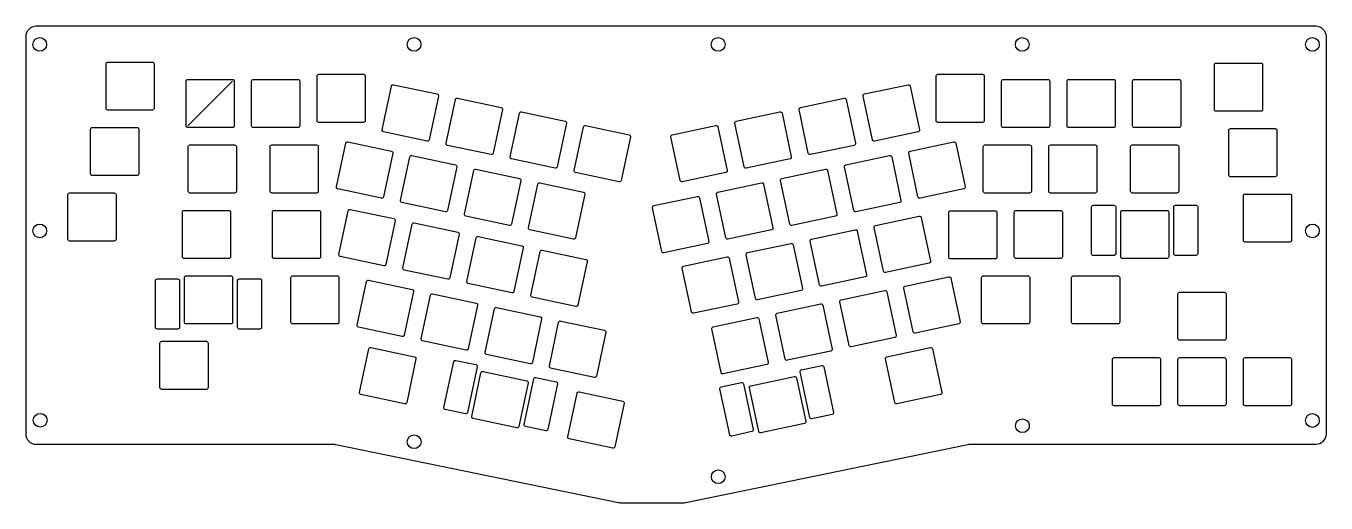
# Model space of a CAD drawing. Extents: x -54 to 325, y -116 to 23.
import ezdxf

# ---------------------------------------------------------------- set-up
doc = ezdxf.new("R2010")
doc.units = 0
doc.layers.get('0').update_dxf_attribs({"linetype": 'continuous'})

msp = doc.modelspace()

# ---------------------------------------------------------------- linework, layer by layer
at = {"color": 0}
for p, q in [((-6.5, -6.5), (6.5, 6.5)), ((56.742, -87.369), (57.029, -87.183))]:
    msp.add_line(p, q, dxfattribs=at)
for points in [[(119.411218, -116.267766, -0.0506769194), (118.80776, -116.206446), (36.508914, -99.306382, 0.0507185267), (35.904958, -99.245062), (-50.579485, -99.255407, -0.4141832219), (-53.579983, -96.256215), (-53.611208, 19.565432, -0.4142925264), (-50.611208, 22.566241), (321.65995, 22.566241, -0.4142135624), (324.65995, 19.566241), (324.65995, -96.244566, -0.4141620084), (321.660478, -99.244566), (221.024241, -99.26228, 0.0507623842), (220.419792, -99.323913), (138.423005, -116.206134, -0.0508065026), (137.818028, -116.267766)], [(119.411218, -116.267766, -0.0506769194), (118.80776, -116.206446), (36.508914, -99.306382, 0.0507185267), (35.904958, -99.245062), (-50.579485, -99.255407, -0.4141832219), (-53.579983, -96.256215), (-53.611208, 19.565432, -0.4142925264), (-50.611208, 22.566241), (321.65995, 22.566241, -0.4142135624), (324.65995, 19.566241), (324.65995, -96.244566, -0.4141620084), (321.660478, -99.244566), (221.024241, -99.26228, 0.0507623842), (220.419792, -99.323913), (138.423005, -116.206134, -0.0508065026), (137.818028, -116.267766)], [(-30.328093, -1.42), (-30.328093, 11.58, -0.4142135624), (-29.828093, 12.08), (-16.828093, 12.08, -0.4142135624), (-16.328093, 11.58), (-16.328093, -1.42, -0.4142135624), (-16.828093, -1.92), (-29.828093, -1.92, -0.4142135624)], [(292.693, 11.7625), (305.693, 11.7625, -0.4142135624), (306.193, 11.2625), (306.193, -1.7375, -0.4142135624), (305.693, -2.2375), (292.693, -2.2375, -0.4142135624), (292.193, -1.7375), (292.193, 11.2625, -0.4142135624)], [(45.1, -4.9996, -0.4142135624), (44.6, -5.4996), (31.6, -5.4996, -0.4142135624), (31.1, -4.9996), (31.1, 8.0004, -0.4142135624), (31.6, 8.5004), (44.6, 8.5004, -0.4142135624), (45.1, 8.0004)], [(225.23, -4.9996, -0.4142135624), (224.73, -5.4996), (211.73, -5.4996, -0.4142135624), (211.23, -4.9996), (211.23, 8.0004, -0.4142135624), (211.73, 8.5004), (224.73, 8.5004, -0.4142135624), (225.23, 8.0004)], [(7, -6.5, -0.4142135624), (6.5, -7), (-6.5, -7, -0.4142135624), (-7, -6.5), (-7, 6.5, -0.4142135624), (-6.5, 7), (6.5, 7, -0.4142135624), (7, 6.5)], [(25.55, -7), (12.55, -7, -0.4142135624), (12.05, -6.5), (12.05, 6.5, -0.4142135624), (12.55, 7), (25.55, 7, -0.4142135624), (26.05, 6.5), (26.05, -6.5, -0.4142135624)], [(63.092629, -10.919039), (50.37671, -8.216187, -0.4142135624), (49.991593, -7.623158), (52.694444, 5.092761, -0.4142135624), (53.287474, 5.477879), (66.003393, 2.775027, -0.4142135624), (66.388511, 2.181998), (63.685659, -10.533921, -0.4142135624)], [(190.33642, 2.775895), (203.052339, 5.478747, -0.4142135624), (203.645369, 5.093629), (206.34822, -7.62229, -0.4142135624), (205.963103, -8.215319), (193.247184, -10.918171, -0.4142135624), (192.654154, -10.533053), (189.951302, 2.182866, -0.4142135624)], [(230.78, 7), (243.78, 7, -0.4142135624), (244.28, 6.5), (244.28, -6.5, -0.4142135624), (243.78, -7), (230.78, -7, -0.4142135624), (230.28, -6.5), (230.28, 6.5, -0.4142135624)], [(262.83, -7), (249.83, -7, -0.4142135624), (249.33, -6.5), (249.33, 6.5, -0.4142135624), (249.83, 7), (262.83, 7, -0.4142135624), (263.33, 6.5), (263.33, -6.5, -0.4142135624)], [(268.38, 6.5, -0.4142135624), (268.88, 7), (281.88, 7, -0.4142135624), (282.38, 6.5), (282.38, -6.5, -0.4142135624), (281.88, -7), (268.88, -7, -0.4142135624), (268.38, -6.5)], [(82.319159, -14.494621, -0.4142135624), (81.726129, -14.879739), (69.01021, -12.176887, -0.4142135624), (68.625093, -11.583858), (71.327944, 1.132061, -0.4142135624), (71.920974, 1.517179), (84.636893, -1.185673, -0.4142135624), (85.022011, -1.778702)], [(174.021154, -14.493753), (171.318302, -1.777834, -0.4142135624), (171.70342, -1.184805), (184.419339, 1.518047, -0.4142135624), (185.012369, 1.132929), (187.71522, -11.58299, -0.4142135624), (187.330103, -12.176019), (174.614184, -14.878871, -0.4142135624)], [(100.360129, -18.840439), (87.64421, -16.137587, -0.4142135624), (87.259093, -15.544558), (89.961944, -2.828639, -0.4142135624), (90.554974, -2.443521), (103.270893, -5.146373, -0.4142135624), (103.656011, -5.739402), (100.953159, -18.455321, -0.4142135624)], [(165.785339, -2.442653, -0.4142135624), (166.378369, -2.827771), (169.08122, -15.54369, -0.4142135624), (168.696103, -16.136719), (155.980184, -18.839571, -0.4142135624), (155.387154, -18.454453), (152.684302, -5.738534, -0.4142135624), (153.06942, -5.145505)], [(-34.299287, -6.97), (-21.299287, -6.97, -0.4142135624), (-20.799287, -7.47), (-20.799287, -20.47, -0.4142135624), (-21.299287, -20.97), (-34.299287, -20.97, -0.4142135624), (-34.799287, -20.47), (-34.799287, -7.47, -0.4142135624)], [(108.595944, -6.789339, -0.4142135624), (109.188974, -6.404221), (121.904893, -9.107073, -0.4142135624), (122.290011, -9.700102), (119.587159, -22.416021, -0.4142135624), (118.994129, -22.801139), (106.27821, -20.098287, -0.4142135624), (105.893093, -19.505258)], [(134.43542, -9.106305), (147.151339, -6.403453, -0.4142135624), (147.744369, -6.788571), (150.44722, -19.50449, -0.4142135624), (150.062103, -20.097519), (137.346184, -22.800371, -0.4142135624), (136.753154, -22.415253), (134.050302, -9.699334, -0.4142135624)], [(310.365, -20.7875, -0.4142135624), (309.865, -21.2875), (296.865, -21.2875, -0.4142135624), (296.365, -20.7875), (296.365, -7.7875, -0.4142135624), (296.865, -7.2875), (309.865, -7.2875, -0.4142135624), (310.365, -7.7875)], [(52.725793, -13.878273, -0.4142135624), (53.110911, -14.471302), (50.408059, -27.187221, -0.4142135624), (49.815029, -27.572339), (37.09911, -24.869487, -0.4142135624), (36.713993, -24.276458), (39.416844, -11.560539, -0.4142135624), (40.009874, -11.175421)], [(203.229302, -14.470534, -0.4142135624), (203.61442, -13.877505), (216.330339, -11.174653, -0.4142135624), (216.923369, -11.559771), (219.62622, -24.27569, -0.4142135624), (219.241103, -24.868719), (206.525184, -27.571571, -0.4142135624), (205.932154, -27.186453)], [(7.1, -12.05, -0.4142135624), (7.6, -12.55), (7.6, -25.55, -0.4142135624), (7.1, -26.05), (-5.9, -26.05, -0.4142135624), (-6.4, -25.55), (-6.4, -12.55, -0.4142135624), (-5.9, -12.05)], [(17.4125, -12.55, -0.4142135624), (17.9125, -12.05), (30.9125, -12.05, -0.4142135624), (31.4125, -12.55), (31.4125, -25.55, -0.4142135624), (30.9125, -26.05), (17.9125, -26.05, -0.4142135624), (17.4125, -25.55)], [(58.643974, -15.136221), (71.359893, -17.839073, -0.4142135624), (71.745011, -18.432102), (69.042159, -31.148021, -0.4142135624), (68.449129, -31.533139), (55.73321, -28.830287, -0.4142135624), (55.348093, -28.237258), (58.050944, -15.521339, -0.4142135624)], [(184.595302, -18.431234, -0.4142135624), (184.98042, -17.838205), (197.696339, -15.135353, -0.4142135624), (198.289369, -15.520471), (200.99222, -28.23639, -0.4142135624), (200.607103, -28.829419), (187.891184, -31.532271, -0.4142135624), (187.298154, -31.147153)], [(238.42, -12.05, -0.4142135624), (238.92, -12.55), (238.92, -25.55, -0.4142135624), (238.42, -26.05), (225.42, -26.05, -0.4142135624), (224.92, -25.55), (224.92, -12.55, -0.4142135624), (225.42, -12.05)], [(257.47, -26.05), (244.47, -26.05, -0.4142135624), (243.97, -25.55), (243.97, -12.55, -0.4142135624), (244.47, -12.05), (257.47, -12.05, -0.4142135624), (257.97, -12.55), (257.97, -25.55, -0.4142135624)], [(281.7895, -12.55), (281.7895, -25.55, -0.4142135624), (281.2895, -26.05), (268.2895, -26.05, -0.4142135624), (267.7895, -25.55), (267.7895, -12.55, -0.4142135624), (268.2895, -12.05), (281.2895, -12.05, -0.4142135624)], [(77.276974, -19.096921), (89.992893, -21.799773, -0.4142135624), (90.378011, -22.392802), (87.675159, -35.108721, -0.4142135624), (87.082129, -35.493839), (74.36621, -32.790987, -0.4142135624), (73.981093, -32.197958), (76.683944, -19.482039, -0.4142135624)], [(166.34642, -21.798905), (179.062339, -19.096053, -0.4142135624), (179.655369, -19.481171), (182.35822, -32.19709, -0.4142135624), (181.973103, -32.790119), (169.257184, -35.492971, -0.4142135624), (168.664154, -35.107853), (165.961302, -22.391934, -0.4142135624)], [(-40.909649, -26.020102), (-27.909649, -26.020102, -0.4142135624), (-27.409649, -26.520102), (-27.409649, -39.520102, -0.4142135624), (-27.909649, -40.020102), (-40.909649, -40.020102, -0.4142135624), (-41.409649, -39.520102), (-41.409649, -26.520102, -0.4142135624)], [(106.309168, -39.069377, -0.4142135624), (105.716139, -39.454495), (93.00022, -36.751643, -0.4142135624), (92.615102, -36.158613), (95.317954, -23.442694, -0.4142135624), (95.910984, -23.057576), (108.626902, -25.760428, -0.4142135624), (109.01202, -26.353458)], [(150.031154, -39.068553), (147.328302, -26.352634, -0.4142135624), (147.71342, -25.759605), (160.429339, -23.056753, -0.4142135624), (161.022369, -23.441871), (163.72522, -36.15779, -0.4142135624), (163.340103, -36.750819), (150.624184, -39.453671, -0.4142135624)], [(314.635, -26.8375), (314.635, -39.8375, -0.4142135624), (314.135, -40.3375), (301.135, -40.3375, -0.4142135624), (300.635, -39.8375), (300.635, -26.8375, -0.4142135624), (301.135, -26.3375), (314.135, -26.3375, -0.4142135624)], [(142.388369, -27.402571), (145.09122, -40.11849, -0.4142135624), (144.706103, -40.711519), (131.990184, -43.414371, -0.4142135624), (131.397154, -43.029253), (128.694302, -30.313334, -0.4142135624), (129.07942, -29.720305), (141.795339, -27.017453, -0.4142135624)], [(256.973832, -29.5997), (262.974834, -29.5997, -0.4142135624), (263.474834, -30.0997), (263.474834, -43.712819, -0.4119468694), (262.978707, -44.212804), (256.977705, -44.259284, -0.4164838942), (256.473832, -43.759299), (256.473832, -30.0997, -0.4142135624)], [(280.351968, -43.716679), (280.351074, -30.099733, -0.414232784), (280.851074, -29.5997), (286.852064, -29.5997, -0.4142135624), (287.352064, -30.0997), (287.352064, -43.716647, -0.4142135624), (286.852064, -44.216647), (280.851968, -44.216647, -0.414194341)], [(5.416246, -31.100102, -0.4142135624), (5.916246, -31.600102), (5.916246, -44.600102, -0.4142135624), (5.416246, -45.100102), (-7.583754, -45.100102, -0.4142135624), (-8.083754, -44.600102), (-8.083754, -31.600102, -0.4142135624), (-7.583754, -31.100102)], [(18.11, -31.6, -0.4142135624), (18.61, -31.1), (31.61, -31.1, -0.4142135624), (32.11, -31.6), (32.11, -44.6, -0.4142135624), (31.61, -45.1), (18.61, -45.1, -0.4142135624), (18.11, -44.6)], [(53.423393, -33.502173, -0.4142135624), (53.808511, -34.095202), (51.105659, -46.811121, -0.4142135624), (50.512629, -47.196239), (37.79671, -44.493387, -0.4142135624), (37.411593, -43.900358), (40.114444, -31.184439, -0.4142135624), (40.707474, -30.799321)], [(206.908369, -33.163971), (209.61122, -45.87989, -0.4142135624), (209.226103, -46.472919), (196.510184, -49.175771, -0.4142135624), (195.917154, -48.790653), (193.214302, -36.074734, -0.4142135624), (193.59942, -35.481705), (206.315339, -32.778853, -0.4142135624)], [(228.91, -44.7089, -0.4142135624), (228.41, -45.2089), (215.41, -45.2089, -0.4142135624), (214.91, -44.7089), (214.91, -31.7089, -0.4142135624), (215.41, -31.2089), (228.41, -31.2089, -0.4142135624), (228.91, -31.7089)], [(247.46, -45.1), (234.46, -45.1, -0.4142135624), (233.96, -44.6), (233.96, -31.6, -0.4142135624), (234.46, -31.1), (247.46, -31.1, -0.4142135624), (247.96, -31.6), (247.96, -44.6, -0.4142135624)], [(264.916, -44.5997), (264.916, -31.5997, -0.4142135624), (265.416, -31.0997), (278.416, -31.0997, -0.4142135624), (278.916, -31.5997), (278.916, -44.5997, -0.4142135624), (278.416, -45.0997), (265.416, -45.0997, -0.4142135624)], [(59.341005, -34.759875), (72.056924, -37.462727, -0.4142135624), (72.442042, -38.055756), (69.73919, -50.771675, -0.4142135624), (69.14616, -51.156793), (56.430242, -48.453941, -0.4142135624), (56.045124, -47.860911), (58.747976, -35.144993, -0.4142135624)], [(174.581302, -40.035534, -0.4142135624), (174.96642, -39.442505), (187.682339, -36.739653, -0.4142135624), (188.275369, -37.124771), (190.97822, -49.84069, -0.4142135624), (190.593103, -50.433719), (177.877184, -53.136571, -0.4142135624), (177.284154, -52.751453)], [(74.679093, -51.821858), (77.381944, -39.105939, -0.4142135624), (77.974974, -38.720821), (90.690893, -41.423673, -0.4142135624), (91.076011, -42.016702), (88.373159, -54.732621, -0.4142135624), (87.780129, -55.117739), (75.06421, -52.414887, -0.4142135624)], [(171.959103, -54.394419), (159.243184, -57.097271, -0.4142135624), (158.650154, -56.712153), (155.947302, -43.996234, -0.4142135624), (156.33242, -43.403205), (169.048339, -40.700353, -0.4142135624), (169.641369, -41.085471), (172.34422, -53.80139, -0.4142135624)], [(93.313093, -55.782558), (96.015944, -43.066639, -0.4142135624), (96.608974, -42.681521), (109.324893, -45.384373, -0.4142135624), (109.710011, -45.977402), (107.007159, -58.693321, -0.4142135624), (106.414129, -59.078439), (93.69821, -56.375587, -0.4142135624)], [(137.69842, -47.363905), (150.414339, -44.661053, -0.4142135624), (151.007369, -45.046171), (153.71022, -57.76209, -0.4142135624), (153.325103, -58.355119), (140.609184, -61.057971, -0.4142135624), (140.016154, -60.672853), (137.313302, -47.956934, -0.4142135624)], [(-9.430874, -65.65), (-15.431864, -65.65, -0.4142135624), (-15.931864, -65.15), (-15.931864, -51.533053, -0.4142135624), (-15.431864, -51.033053), (-9.431768, -51.033053, -0.414194341), (-8.931768, -51.533021), (-8.930874, -65.149967, -0.414232784)], [(6.5042, -50.65), (6.5042, -63.65, -0.4142135624), (6.0042, -64.15), (-6.9958, -64.15, -0.4142135624), (-7.4958, -63.65), (-7.4958, -50.65, -0.4142135624), (-6.9958, -50.15), (6.0042, -50.15, -0.4142135624)], [(14.446368, -65.65), (8.445366, -65.65, -0.4142135624), (7.945366, -65.15), (7.945366, -51.536881, -0.4119468694), (8.441493, -51.036896), (14.442495, -50.990416, -0.4164838942), (14.946368, -51.490401), (14.946368, -65.15, -0.4142135624)], [(36.96, -50.15, -0.4142135624), (37.46, -50.65), (37.46, -63.65, -0.4142135624), (36.96, -64.15), (23.96, -64.15, -0.4142135624), (23.46, -63.65), (23.46, -50.65, -0.4142135624), (23.96, -50.15)], [(43.15281, -65.107487, -0.4142135624), (42.767693, -64.514458), (45.470544, -51.798539, -0.4142135624), (46.063574, -51.413421), (58.779493, -54.116273, -0.4142135624), (59.164611, -54.709302), (56.461759, -67.425221, -0.4142135624), (55.868729, -67.810339)], [(215.527369, -50.807571), (218.23022, -63.52349, -0.4142135624), (217.845103, -64.116519), (205.129184, -66.819371, -0.4142135624), (204.536154, -66.434253), (201.833302, -53.718334, -0.4142135624), (202.21842, -53.125305), (214.934339, -50.422453, -0.4142135624)], [(224.435, -63.65), (224.435, -50.65, -0.4142135624), (224.935, -50.15), (237.935, -50.15, -0.4142135624), (238.435, -50.65), (238.435, -63.65, -0.4142135624), (237.935, -64.15), (224.935, -64.15, -0.4142135624)], [(250.628746, -50.650102, -0.4142135624), (251.128746, -50.150102), (264.128746, -50.150102, -0.4142135624), (264.628746, -50.650102), (264.628746, -63.650102, -0.4142135624), (264.128746, -64.150102), (251.128746, -64.150102, -0.4142135624), (250.628746, -63.650102)], [(75.095159, -71.385921, -0.4142135624), (74.502129, -71.771039), (61.78621, -69.068187, -0.4142135624), (61.401093, -68.475158), (64.103944, -55.759239, -0.4142135624), (64.696974, -55.374121), (77.412893, -58.076973, -0.4142135624), (77.798011, -58.670002)], [(186.496184, -70.780071, -0.4142135624), (185.903154, -70.394953), (183.200302, -57.679034, -0.4142135624), (183.58542, -57.086005), (196.301339, -54.383153, -0.4142135624), (196.894369, -54.768271), (199.59722, -67.48419, -0.4142135624), (199.212103, -68.077219)], [(295.585, -68.4125, -0.4142135624), (295.085, -68.9125), (282.085, -68.9125, -0.4142135624), (281.585, -68.4125), (281.585, -55.4125, -0.4142135624), (282.085, -54.9125), (295.085, -54.9125, -0.4142135624), (295.585, -55.4125)], [(80.420249, -73.028706, -0.4142135624), (80.035131, -72.435677), (82.737983, -59.719758, -0.4142135624), (83.331013, -59.33464), (96.046931, -62.037492, -0.4142135624), (96.432049, -62.630522), (93.729197, -75.346441, -0.4142135624), (93.136168, -75.731558)], [(180.963253, -71.445045, -0.4142135624), (180.578135, -72.038074), (167.862217, -74.740926, -0.4142135624), (167.269187, -74.355808), (164.566335, -61.639889, -0.4142135624), (164.951453, -61.04686), (177.667372, -58.344008, -0.4142135624), (178.260401, -58.729126)], [(101.371944, -63.680739, -0.4142135624), (101.964974, -63.295621), (114.680893, -65.998473, -0.4142135624), (115.066011, -66.591502), (112.363159, -79.307421, -0.4142135624), (111.770129, -79.692539), (99.05421, -76.989687, -0.4142135624), (98.669093, -76.396658)], [(145.932302, -65.600834, -0.4142135624), (146.31742, -65.007805), (159.033339, -62.304953, -0.4142135624), (159.626369, -62.690071), (162.32922, -75.40599, -0.4142135624), (161.944103, -75.999019), (149.228184, -78.701871, -0.4142135624), (148.635154, -78.316753)], [(-14.63, -69.7, -0.4142135624), (-14.13, -69.2), (-1.13, -69.2, -0.4142135624), (-0.63, -69.7), (-0.63, -82.7, -0.4142135624), (-1.13, -83.2), (-14.13, -83.2, -0.4142135624), (-14.63, -82.7)], [(43.465407, -84.138135), (46.168259, -71.422216, -0.4142135624), (46.761289, -71.037098), (59.477208, -73.73995, -0.4142135624), (59.862326, -74.33298), (57.159474, -87.048899, -0.4142135624), (56.566444, -87.434017), (43.850525, -84.731165, -0.4142135624)], [(212.489052, -84.730674), (199.773133, -87.433526, -0.4142135624), (199.180104, -87.048408), (196.477252, -74.332489, -0.4142135624), (196.86237, -73.73946), (209.578289, -71.036608, -0.4142135624), (210.171318, -71.421726), (212.87417, -84.137644, -0.4142135624)], [(68.380045, -89.085816, -0.4164838942), (67.991136, -88.491996), (70.831126, -75.130892, -0.4142135624), (71.424156, -74.745774), (77.294021, -75.993453, -0.4142135624), (77.679139, -76.586482), (74.848813, -89.902122, -0.4119468694), (74.259574, -90.28803)], [(262.535, -87.463), (262.535, -74.463, -0.4142135624), (263.035, -73.963), (276.035, -73.963, -0.4142135624), (276.535, -74.463), (276.535, -87.463, -0.4142135624), (276.035, -87.963), (263.035, -87.963, -0.4142135624)], [(295.585, -74.463), (295.585, -87.463, -0.4142135624), (295.085, -87.963), (282.085, -87.963, -0.4142135624), (281.585, -87.463), (281.585, -74.463, -0.4142135624), (282.085, -73.963), (295.085, -73.963, -0.4142135624)], [(300.635, -87.463), (300.635, -74.463, -0.4142135624), (301.135, -73.963), (314.135, -73.963, -0.4142135624), (314.635, -74.463), (314.635, -87.463, -0.4142135624), (314.135, -87.963), (301.135, -87.963, -0.4142135624)], [(76.45921, -91.662287, -0.4142135624), (76.074093, -91.069258), (78.776944, -78.353339, -0.4142135624), (79.369974, -77.968221), (92.085893, -80.671073, -0.4142135624), (92.471011, -81.264102), (89.768159, -93.980021, -0.4142135624), (89.175129, -94.365139)], [(175.091191, -91.776451, -0.414194341), (174.498168, -91.391365), (171.666172, -78.072168, -0.414232784), (172.051283, -77.479106), (177.921137, -76.23143, -0.4142135624), (178.514167, -76.616548), (181.345289, -89.935931, -0.4142135624), (180.960171, -90.528961)], [(100.649477, -80.957808, -0.4142135624), (101.034595, -81.550838), (98.203472, -94.870221, -0.4142135624), (97.610443, -95.255339), (91.741463, -94.007849, -0.414194341), (91.356338, -93.414851), (94.186586, -80.095282, -0.414232784), (94.779623, -79.710132)], [(157.607705, -95.488752), (151.747503, -96.781895, -0.4164838942), (151.150688, -96.397597), (148.310698, -83.036493, -0.4142135624), (148.695816, -82.443464), (154.565682, -81.195785, -0.4142135624), (155.158711, -81.580903), (157.989038, -94.896543, -0.4119468694)], [(173.27717, -92.553644, -0.4142135624), (172.892052, -93.146674), (160.176133, -95.849526, -0.4142135624), (159.583104, -95.464408), (156.880252, -82.748489, -0.4142135624), (157.26537, -82.15546), (169.981289, -79.452608, -0.4142135624), (170.574318, -79.837726)], [(120.036893, -86.612073, -0.4142135624), (120.422011, -87.205102), (117.719159, -99.921021, -0.4142135624), (117.126129, -100.306139), (104.41021, -97.603287, -0.4142135624), (104.025093, -97.010258), (106.727944, -84.294339, -0.4142135624), (107.320974, -83.909221)]]:
    msp.add_lwpolyline(points, format="xyb", close=True, dxfattribs=at)
for centre in [(-49.630461, 17.215069), (59.295433, 17.215069), (147.795448, 17.215069), (236.295451, 17.215069), (320.69996, 17.215069), (-49.630461, -37.06685), (320.69996, -37.06685), (-49.48, -92.2), (320.69996, -92.243792), (236.32456, -93.759283), (59.325605, -98.422166), (147.828567, -108.633104)]:
    msp.add_circle(centre, 2, dxfattribs=at)

doc.saveas('drawing.dxf')
